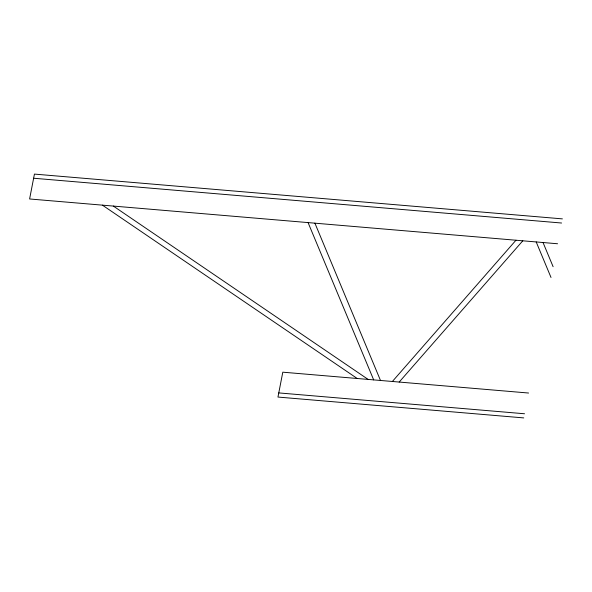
<?xml version="1.0" encoding="UTF-8"?>
<svg xmlns="http://www.w3.org/2000/svg" width="592" height="592" viewBox="0 0 592 592"><rect width="100%" height="100%" fill="white"/><g stroke="black" fill="none" stroke-linecap="round" stroke-linejoin="round"><path stroke-width="0.89" d="M392.37 381.477L515.965 240.226M399.193 382.055L522.788 240.803M562.4 218.877L34.432 174.092L29.6 198.971L557.568 243.756M33.626 178.236L561.593 223.021M528.575 393.029L282.798 372.183L277.959 397.062L523.742 417.908M278.765 392.91L524.549 413.764M113.346 206.075L368.15 379.42M102.423 205.15L357.228 378.495M543.027 242.52L553.113 266.703M536.197 241.943L551.019 277.478M314.9 223.169L380.501 380.471M308.069 222.592L373.678 379.886"/></g></svg>
